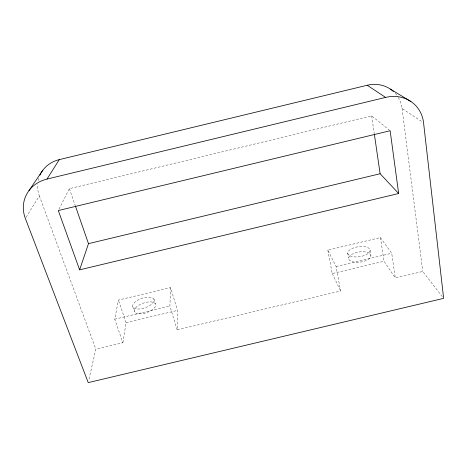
<?xml version="1.0" encoding="UTF-8"?>
<svg xmlns="http://www.w3.org/2000/svg" width="467" height="467" viewBox="0 0 467 467"><rect width="100%" height="100%" fill="white"/><g stroke="black" fill="none" stroke-linecap="round" stroke-linejoin="round"><path stroke-width="0.35" stroke-dasharray="2.33 1.75" d="M442.313 296.638L422.723 271.467L395.321 277.976L391.714 253.237L380.436 237.58L327.822 250.131L336.082 266.488L340.612 290.982L177.156 329.83L177.478 310.421L170.607 287.631L118.408 300.083L114.73 319.206L122.897 342.725L95.811 349.164L88.707 380.523M177.156 329.83L169.889 306.072L170.607 287.631M122.897 342.725L126.09 322.656L118.408 300.083M58.959 209.263L69.379 188.656L371.674 115.839L389.577 130.293M26.111 217.254L39.339 195.895A32.06 28.977 21.8 0 1 37.617 184.412M114.73 319.206L169.889 306.072M336.082 266.488L391.714 253.237M126.09 322.656L177.478 310.421M327.822 250.131L332.241 273.58L384.032 261.251L395.321 277.976M398.293 97.445A32.264 29.293 -46.8 0 1 402.099 108.513L422.361 121.916M332.241 273.58L340.612 290.982M39.339 195.895L95.811 349.164M69.379 188.656L75.111 205.159M132.862 306.866L134.455 311.676M153.912 299.149L155.423 303.953M347.74 252.945L348.668 258.233M370.08 250.33A11.272 5.026 -8.6 0 1 353.379 256.792A11.272 5.026 -8.6 0 1 353.268 248.024A11.272 5.026 -8.6 0 1 370.08 250.33L370.938 255.671A11.231 5.09 -8.5 0 1 354.301 262.15A11.231 5.09 -8.5 0 1 354.167 253.272A11.231 5.09 -8.5 0 1 370.938 255.671M380.436 237.58L384.032 261.251M371.674 115.839L374.283 133.708M402.099 108.513L422.723 271.467M38.131 180.606A32.06 28.977 21.8 0 1 38.773 178.131M395.21 93.301A32.264 29.293 -46.8 0 1 397.954 96.897M137.654 309.008A11.226 4.985 -18.8 0 0 154.157 300.433A11.226 4.985 -18.8 0 0 138.448 299.785A11.226 4.985 -18.8 0 0 137.654 309.008M139.248 313.859A11.185 5.044 -18.9 0 0 155.674 305.249A11.185 5.044 -18.9 0 0 139.995 304.542A11.185 5.044 -18.9 0 0 139.248 313.859"/><path stroke-width="0.7" d="M79.624 269.844L58.305 210.553L390.138 130.742L398.655 193.507L79.624 269.844L88.485 243.651L75.35 205.842M367.214 85.257L385.614 97.41A35.457 31.779 -44.6 0 1 423.551 122.704L443.65 298.355L88.228 382.613L25.352 218.474A35.206 31.4 19.7 0 1 46.986 179.077L59.291 159.621L367.214 85.257A32.264 29.293 -46.8 0 1 393.389 91.474M28.977 190.6L42.847 170.186M46.986 179.077L385.614 97.41M88.485 243.651L380.12 173.736L398.655 193.507M390.33 89.074L410.925 101.543M374.388 134.426L380.12 173.736M39.911 175.148A32.06 28.977 21.8 0 1 59.291 159.621"/></g></svg>
